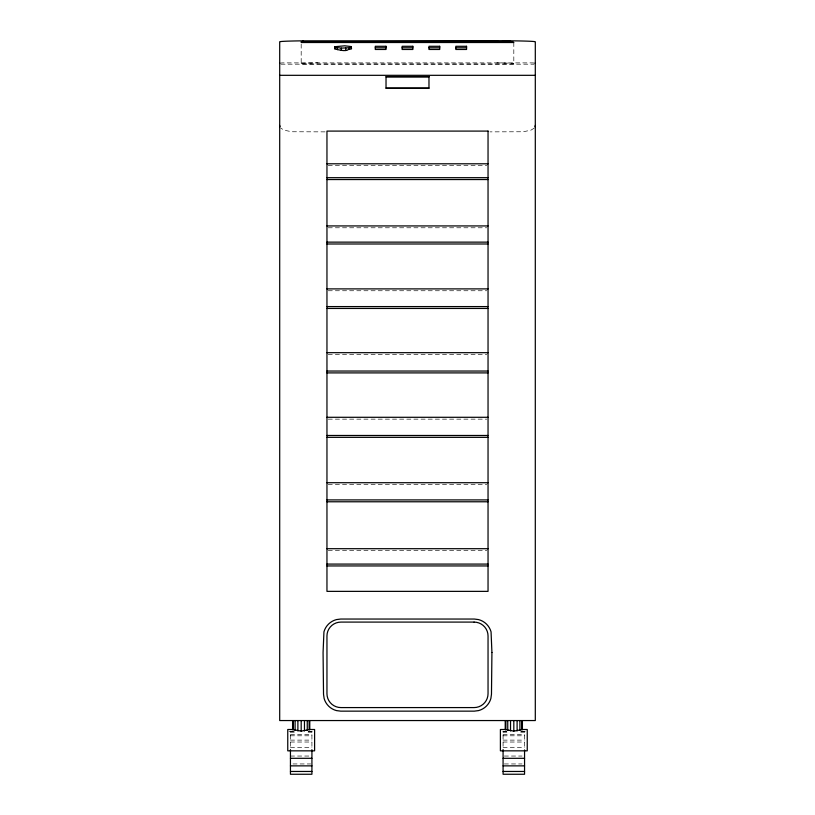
<?xml version="1.0" encoding="UTF-8"?>
<svg xmlns="http://www.w3.org/2000/svg" width="815" height="815" viewBox="0 0 815 815"><rect width="100%" height="100%" fill="white"/><g stroke="black" fill="none" stroke-linecap="round" stroke-linejoin="round"><path stroke-width="0.61" stroke-dasharray="4.08 3.06" d="M534.161 128.159L530.942 130.166L523.322 131.755L489.968 131.867M301.183 63.295L318.054 62.816M280.971 64.181L534.029 64.181M325.032 131.867L291.678 131.755L284.058 130.166L280.839 128.159M328.221 165.649L486.779 165.649M328.221 227.782L486.779 227.782M328.221 290.751L486.779 290.751M328.221 354.545L486.779 354.545M328.221 419.144L486.779 419.144M328.221 484.568L486.779 484.568M328.221 550.563L486.779 550.563M288.979 731.656L293.858 731.656M308.498 731.656L312.165 731.656M502.835 731.656L506.502 731.656M521.142 731.656L527.244 731.656M294.235 731.727L290.446 731.727L290.446 749.932M308.131 731.727L311.921 731.727L311.921 749.932M506.869 731.727L503.079 731.727L503.079 749.932M520.765 731.727L524.554 731.727L524.554 748.802M290.446 732.176L294.235 732.176M308.131 732.176L311.921 732.176M503.079 732.176L506.869 732.176M520.765 732.176L524.554 732.176M290.446 734.519L311.921 734.519M503.079 734.519L524.554 734.519M290.446 735.792L311.921 735.792M503.079 735.792L524.554 735.792M290.446 740.122L311.921 740.122M503.079 740.122L524.554 740.122M290.446 742.027L311.921 742.027M503.079 742.027L524.554 742.027M290.446 747.681L311.921 747.681M503.079 747.681L524.554 747.681M290.446 756.045L310.658 756.045M504.342 756.045L522.028 756.045M292.972 763.95L310.658 763.95M504.342 763.95L522.028 763.95M496.946 62.816L513.817 63.295M513.817 42.512L513.817 63.988L301.183 63.988L301.183 42.512M534.019 63.02A37.663 1.049 0 0 0 532.429 62.887L282.571 62.887A37.663 1.049 0 0 0 280.981 63.02"/><path stroke-width="1.22" d="M535.017 126.824L535.302 125.449M292.585 720.552L292.585 729.557L301.183 731.116L309.771 729.557L309.771 720.552M505.229 720.552L505.229 729.557L513.817 731.116L522.415 729.557L522.415 720.552M349.482 49.471L351.479 48.696L351.224 46.587L344.806 45.803L334.649 46.72L334.904 48.88C338.938 49.939 348.576 52.71 349.482 47.739L351.479 47.199M292.585 729.557L293.105 729.496L287.756 729.496L287.756 750.839L314.6 750.839L314.6 729.496L309.262 729.496L309.771 729.557M505.229 729.557L505.738 729.496L500.4 729.496L500.4 750.839L527.244 750.839L527.244 729.496L521.895 729.496L522.415 729.557M334.649 46.72L334.904 47.321L341.322 48.116L349.482 47.739M302.946 40.831L497.649 40.75A37.643 1.049 0 0 1 535.302 41.799L535.302 720.552L279.698 720.552L279.698 41.799A37.643 1.049 0 0 1 302.946 40.831L302.946 40.75M375.277 47.79L386.025 47.79M402.131 47.79L412.869 47.79M428.975 47.79L439.723 47.79M455.829 47.79L466.567 47.79M279.698 75.316L535.302 75.316M386.025 76.844L428.975 76.844M386.025 88.112L428.975 88.112M326.958 163.795L488.042 163.795M326.958 177.68L488.042 177.68M326.958 179.545L488.042 179.545M326.958 225.928L488.042 225.928M326.958 242.137L488.042 242.137M326.958 243.991L488.042 243.991M326.958 288.887L488.042 288.887M326.958 306.583L488.042 306.583M326.958 308.447L488.042 308.447M326.958 352.681L488.042 352.681M326.958 371.039L488.042 371.039M326.958 372.903L488.042 372.903M326.958 417.29L488.042 417.29M326.958 435.475L488.042 435.475M326.958 437.339L488.042 437.339M326.958 482.714L488.042 482.714M326.958 499.911L488.042 499.911M326.958 501.775L488.042 501.775M326.958 548.699L488.042 548.699M326.958 564.082L488.042 564.082M326.958 565.946L488.042 565.946M290.446 758.307L311.921 758.307M503.079 758.307L524.554 758.307M290.446 765.866L311.921 765.866M503.079 765.866L524.554 765.866M290.446 771.459L311.921 771.459M503.079 771.459L524.554 771.459M351.479 48.696L351.224 46.587M279.698 125.449L279.983 126.824M524.554 749.932L524.554 774.25L503.079 774.25L503.079 749.8M521.753 720.552L521.753 729.639M519.899 720.552L519.899 730.372M517.107 720.552L517.107 730.923M513.817 720.552L513.817 731.116M510.536 720.552L510.536 730.923M507.745 720.552L507.745 730.372M505.881 720.552L505.881 729.639M345.764 48.075L345.764 50.214M341.322 48.116L341.322 50.296M337.349 47.841L337.349 49.674M334.904 47.321L334.904 48.88M311.921 749.932L311.921 774.25L290.446 774.25L290.446 749.8M309.119 720.552L309.119 729.639M307.255 720.552L307.255 730.372M304.464 720.552L304.464 730.923M301.183 720.552L301.183 731.116M297.893 720.552L297.893 730.923M295.101 720.552L295.101 730.372M293.247 720.552L293.247 729.639M534.976 63.152A37.663 1.049 0 0 1 535.302 63.285M279.698 63.285A37.663 1.049 0 0 1 280.024 63.152M491.924 652.489L491.476 694.237L490.875 698.486A17.451 17.339 0 0 1 478.537 710.599L474.279 711.149L340.721 711.149L336.463 710.599A17.451 17.339 0 0 1 324.126 698.486L323.524 694.237L323.076 652.489L323.942 631.829A17.665 17.594 0 0 1 336.422 619.594L340.711 619.043L474.289 619.043L478.578 619.594A17.665 17.594 0 0 1 491.058 631.829L491.924 652.489M301.367 41.748L301.183 42.512L513.817 42.512C509.986 39.976 502.03 42.197 496.946 41.351L301.367 41.748M386.025 46.292L375.277 46.292L375.277 49.471L386.025 49.471L386.025 46.292M412.869 46.292L402.131 46.292L402.131 49.471L412.869 49.471L412.869 46.292M439.723 46.292L428.975 46.292L428.975 49.471L439.723 49.471L439.723 46.292M466.567 46.292L455.829 46.292L455.829 49.471L466.567 49.471L466.567 46.292M428.975 76.63L386.025 76.63L386.025 88.275L428.975 88.275L428.975 76.63M488.042 131.093L326.958 131.093L326.958 591.364L488.042 591.364L488.042 131.093M474.065 622.09L340.935 622.09A13.977 13.906 0 0 0 326.958 635.995L326.958 693.667A13.977 13.906 0 0 0 340.935 707.583L474.065 707.583A13.977 13.906 0 0 0 488.042 693.667L488.042 635.995A13.977 13.906 0 0 0 474.065 622.09"/></g></svg>
